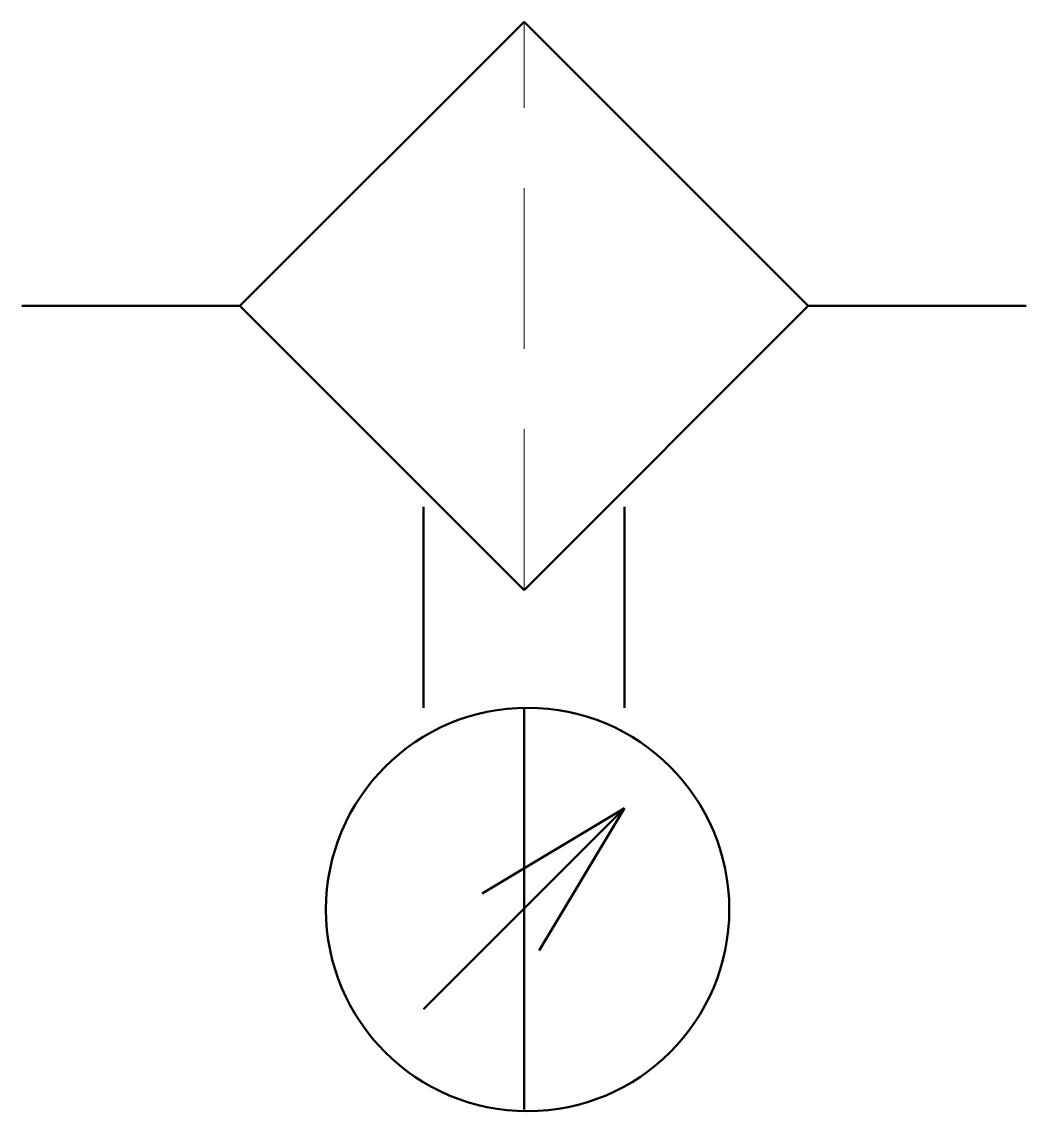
# Model space of a CAD drawing. Header units: millimetres. Extents: x 220.3 to 245.3, y -140.9 to -113.8.
import ezdxf

# ---------------------------------------------------------------- set-up
doc = ezdxf.new("R2010")
doc.units = ezdxf.units.MM
doc.linetypes.add('HIDDEN', pattern=[6, 4, -2])
doc.linetypes.add('K5LT_BASIC', pattern=[0])

msp = doc.modelspace()

# ---------------------------------------------------------------- linework, layer by layer
at = {"color": 1, "linetype": 'K5LT_BASIC', "lineweight": 50}
for p, q in [((225.728, -120.905), (232.798, -113.835)), ((232.798, -113.835), (239.868, -120.905)), ((225.728, -120.905), (220.298, -120.905)), ((232.798, -127.975), (225.728, -120.905)), ((239.868, -120.905), (232.798, -127.975)), ((239.868, -120.905), (245.298, -120.905)), ((230.298, -130.905), (230.298, -125.905)), ((235.298, -125.905), (235.298, -130.905)), ((232.798, -130.905), (232.798, -140.905)), ((230.298, -138.405), (235.298, -133.405)), ((235.298, -133.405), (231.758, -135.525)), ((235.298, -133.405), (233.178, -136.945))]:
    msp.add_line(p, q, dxfattribs=at)
at = {"color": 7, "linetype": 'HIDDEN', "lineweight": 20}
msp.add_line((232.798, -127.975), (232.798, -113.835), dxfattribs=at)
at = {"color": 1, "linetype": 'K5LT_BASIC', "lineweight": 50}
for start, end in [(0, 180), (180, 0)]:
    msp.add_arc((232.888, -135.925), 5.02, start, end, dxfattribs=at)

doc.saveas('drawing.dxf')
